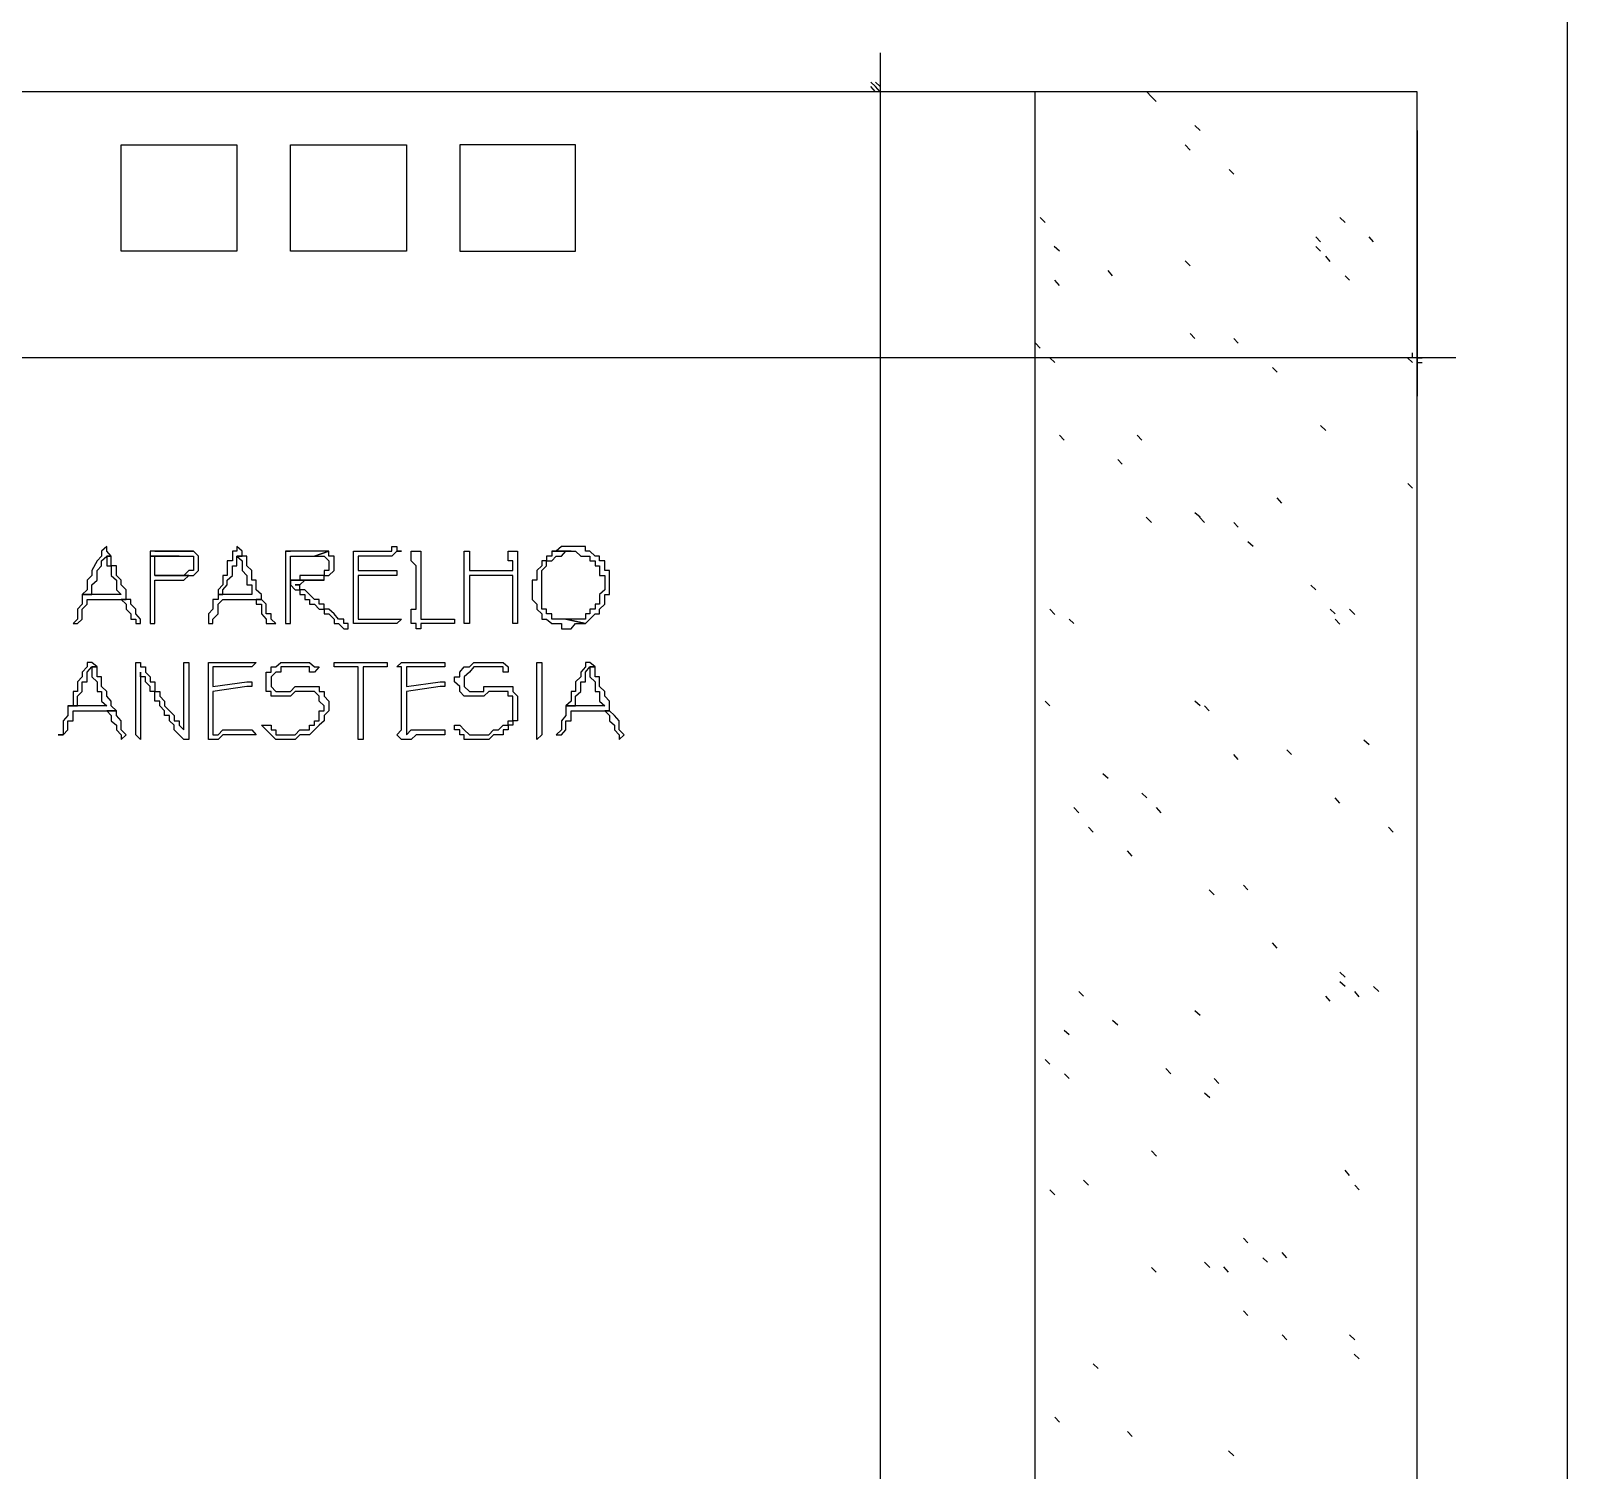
# Model space of a CAD drawing. Header units: millimetres. Extents: x -518.8 to -461.2, y 3.5 to 44.2.
# Drawn here: x -487.97 to -485.947, y 23.529 to 25.423 of the extents above; entities that cross this region are included whole.
import ezdxf

# ---------------------------------------------------------------- set-up
doc = ezdxf.new("R2010")
doc.units = ezdxf.units.MM
doc.header["$MEASUREMENT"] = 0
for name, color, linetype in [('10', 10, 'Continuous'), ('151', 151, 'Continuous'), ('16', 16, 'Continuous'), ('MYSOLIDS', 7, 'Continuous')]:
    doc.layers.add(name, color=color, linetype=linetype)

msp = doc.modelspace()

# ---------------------------------------------------------------- linework, layer by layer
at = {"layer": '10'}
for points in [[(-485.9474, 26.5458), (-485.9474, 23.4714)], [(-486.1451, 25.3428), (-491.1105, 25.3428), (-491.1105, 25.1962)], [(-486.1451, 23.4714), (-486.1451, 25.3428)]]:
    msp.add_lwpolyline(points, dxfattribs=at)
at = {"layer": '151'}
for points in [[(-486.6481, 25.3428), (-486.6481, 22.618)], [(-486.4948, 25.336), (-486.5008, 25.3428)], [(-486.4887, 25.33), (-486.4948, 25.336)], [(-486.4308, 25.2917), (-486.4376, 25.2985)], [(-487.8511, 25.2729), (-487.6985, 25.2729), (-487.6985, 25.133), (-487.8511, 25.133), (-487.8511, 25.2729)], [(-487.6278, 25.2729), (-487.4752, 25.2729), (-487.4752, 25.133), (-487.6278, 25.133), (-487.6278, 25.2729)], [(-487.2527, 25.2729), (-487.4053, 25.2729), (-487.4053, 25.133), (-487.2527, 25.133), (-487.2527, 25.2729)], [(-486.4436, 25.2661), (-486.4504, 25.2729)], [(-486.3865, 25.2345), (-486.3925, 25.2406)], [(-486.6346, 25.1706), (-486.6414, 25.1774)], [(-486.2399, 25.1706), (-486.2466, 25.1774)], [(-486.2722, 25.1451), (-486.2782, 25.1518)], [(-486.2023, 25.1451), (-486.2083, 25.1518)], [(-486.6158, 25.133), (-486.6226, 25.1391)], [(-486.4436, 25.1135), (-486.4504, 25.1203)], [(-486.2722, 25.133), (-486.2782, 25.1391)], [(-486.2594, 25.1195), (-486.2654, 25.1263)], [(-486.5459, 25.1007), (-486.5519, 25.1075)], [(-486.2339, 25.0947), (-486.2399, 25.1007)], [(-486.6158, 25.0879), (-486.6218, 25.0947)], [(-486.4376, 25.018), (-486.4436, 25.0248)], [(-486.6414, 25.0052), (-486.6474, 25.012)], [(-486.3805, 25.012), (-486.3865, 25.018)], [(-486.6218, 24.9864), (-486.6286, 24.9924)], [(-486.3293, 24.9736), (-486.3354, 24.9797)], [(-486.2654, 24.8969), (-486.2722, 24.9037)], [(-486.6098, 24.8842), (-486.6158, 24.8909)], [(-486.5075, 24.8842), (-486.5136, 24.8909)], [(-486.5331, 24.8526), (-486.5391, 24.8586)], [(-486.1511, 24.821), (-486.1572, 24.827)], [(-486.3233, 24.8015), (-486.3293, 24.8082)], [(-486.4948, 24.7759), (-486.5015, 24.7827)], [(-486.4308, 24.7827), (-486.4376, 24.7887)], [(-486.4248, 24.7759), (-486.4316, 24.7827)], [(-486.3805, 24.7699), (-486.3865, 24.7759)], [(-486.3609, 24.7443), (-486.3677, 24.7503)], [(-486.2782, 24.6872), (-486.285, 24.6932)], [(-486.6218, 24.6548), (-486.6286, 24.6616)], [(-486.2527, 24.6556), (-486.2594, 24.6616)], [(-486.2271, 24.6548), (-486.2339, 24.6616)], [(-486.597, 24.6428), (-486.603, 24.6488)], [(-486.2466, 24.6421), (-486.2527, 24.6488)], [(-486.6286, 24.5345), (-486.6346, 24.5406)], [(-486.4308, 24.5345), (-486.4376, 24.5406)], [(-486.4188, 24.5278), (-486.4248, 24.5345)], [(-486.3105, 24.4706), (-486.3166, 24.4766)], [(-486.2083, 24.4834), (-486.2151, 24.4894)], [(-486.3805, 24.4639), (-486.3865, 24.4706)], [(-486.5519, 24.4391), (-486.5587, 24.4451)], [(-486.5008, 24.4135), (-486.5075, 24.4195)], [(-486.2466, 24.4067), (-486.2527, 24.4135)], [(-486.5902, 24.3939), (-486.597, 24.4007)], [(-486.482, 24.3939), (-486.488, 24.4007)], [(-486.5714, 24.3684), (-486.5775, 24.3751)], [(-486.1767, 24.3684), (-486.1827, 24.3751)], [(-486.5203, 24.3368), (-486.5263, 24.3436)], [(-486.4121, 24.2857), (-486.4188, 24.2924)], [(-486.3677, 24.2924), (-486.3737, 24.2985)], [(-486.3293, 24.2157), (-486.3354, 24.2225)], [(-486.2399, 24.1774), (-486.2466, 24.1842)], [(-486.2399, 24.1654), (-486.2466, 24.1714)], [(-486.5842, 24.1526), (-486.5902, 24.1586)], [(-486.2594, 24.1458), (-486.2654, 24.1526)], [(-486.2211, 24.1518), (-486.2271, 24.1586)], [(-486.1955, 24.1586), (-486.2023, 24.1654)], [(-486.4308, 24.127), (-486.4376, 24.133)], [(-486.5391, 24.1142), (-486.5459, 24.1203)], [(-486.603, 24.1015), (-486.6098, 24.1075)], [(-486.6286, 24.0631), (-486.6346, 24.0691)], [(-486.603, 24.0443), (-486.609, 24.0503)], [(-486.4692, 24.0503), (-486.476, 24.0571)], [(-486.406, 24.0375), (-486.4121, 24.0443)], [(-486.4181, 24.0188), (-486.4248, 24.0248)], [(-486.488, 23.9421), (-486.4948, 23.9488)], [(-486.5775, 23.9037), (-486.5842, 23.9105)], [(-486.2339, 23.9165), (-486.2399, 23.9233)], [(-486.6218, 23.8909), (-486.6286, 23.8977)], [(-486.2211, 23.8977), (-486.2271, 23.9037)], [(-486.3677, 23.8278), (-486.3737, 23.8338)], [(-486.3421, 23.8022), (-486.3481, 23.8082)], [(-486.3166, 23.8082), (-486.3226, 23.815)], [(-486.4887, 23.7894), (-486.4948, 23.7954)], [(-486.4181, 23.7954), (-486.4248, 23.8022)], [(-486.3933, 23.7894), (-486.3993, 23.7962)], [(-486.3677, 23.7323), (-486.3737, 23.7383)], [(-486.3166, 23.7), (-486.3226, 23.7067)], [(-486.2271, 23.7), (-486.2339, 23.7067)], [(-486.5647, 23.6624), (-486.5714, 23.6684)], [(-486.2211, 23.6751), (-486.2278, 23.6812)], [(-486.6158, 23.5917), (-486.6218, 23.5985)], [(-486.5203, 23.5729), (-486.5263, 23.5797)], [(-486.3865, 23.5473), (-486.3933, 23.5541)]]:
    msp.add_lwpolyline(points, dxfattribs=at)
at = {"layer": '16'}
for points in [[(-486.8519, 25.3939), (-486.8519, 19.5436)], [(-486.1955, 25.3428), (-486.9023, 25.3428)], [(-486.8579, 25.3496), (-486.8639, 25.3556)], [(-486.8579, 25.3428), (-486.8639, 25.3496)], [(-486.8519, 25.3496), (-486.8579, 25.3556)], [(-486.8519, 25.3428), (-486.8579, 25.3496)], [(-486.1451, 25.2917), (-486.1451, 24.9421)], [(-486.1511, 24.9924), (-486.1511, 24.9924), (-486.1511, 24.9924), (-486.1511, 24.9992)], [(-486.1451, 24.9992), (-486.1451, 24.9924), (-486.1451, 24.9924), (-486.1384, 24.9924)], [(-486.094, 24.9924), (-491.1617, 24.9924)], [(-486.1511, 24.9864), (-486.1579, 24.9924)], [(-486.1451, 24.9864), (-486.1451, 24.9864), (-486.1451, 24.9864), (-486.1384, 24.9864)]]:
    msp.add_lwpolyline(points, dxfattribs=at)
at = {"layer": 'MYSOLIDS'}
for points in [[(-487.8699, 24.7443), (-487.8699, 24.7443), (-487.8767, 24.7383), (-487.8767, 24.7383), (-487.8767, 24.7383), (-487.8767, 24.7315), (-487.8827, 24.7255), (-487.8827, 24.7255), (-487.8895, 24.7127), (-487.8895, 24.706), (-487.8895, 24.706), (-487.8955, 24.7), (-487.8955, 24.7), (-487.8955, 24.6939), (-487.8955, 24.6872), (-487.8955, 24.6872), (-487.9023, 24.6812), (-487.8955, 24.6812), (-487.8895, 24.6812), (-487.8895, 24.6872), (-487.8895, 24.6939), (-487.8895, 24.6939), (-487.8827, 24.7), (-487.8827, 24.7), (-487.8827, 24.706), (-487.8827, 24.706), (-487.8827, 24.7127), (-487.8767, 24.7188), (-487.8767, 24.7188), (-487.8767, 24.7255), (-487.8699, 24.7315), (-487.8639, 24.7315), (-487.8699, 24.7383), (-487.8699, 24.7383), (-487.8699, 24.7443), (-487.8699, 24.7443)], [(-487.8068, 24.7383), (-487.8128, 24.7383), (-487.8128, 24.7383), (-487.8128, 24.7383), (-487.8128, 24.7315), (-487.7745, 24.7315), (-487.7745, 24.7315), (-487.7684, 24.7315), (-487.7617, 24.7315), (-487.7557, 24.7315), (-487.7557, 24.7315), (-487.7557, 24.7255), (-487.7557, 24.7255), (-487.7557, 24.7188), (-487.7557, 24.7188), (-487.7557, 24.7127), (-487.7617, 24.7127), (-487.7684, 24.706), (-487.7684, 24.706), (-487.7684, 24.706), (-487.7745, 24.706), (-487.7745, 24.706), (-487.7812, 24.706), (-487.7872, 24.706), (-487.794, 24.706), (-487.8, 24.706), (-487.8068, 24.706), (-487.7617, 24.706), (-487.7557, 24.706), (-487.7557, 24.706), (-487.7489, 24.7127), (-487.7489, 24.7127), (-487.7489, 24.7188), (-487.7489, 24.7255), (-487.7489, 24.7255), (-487.7489, 24.7315), (-487.7489, 24.7315), (-487.7557, 24.7383), (-487.7557, 24.7383), (-487.8068, 24.7383), (-487.8068, 24.7383), (-487.8068, 24.7383), (-487.8068, 24.7383)], [(-487.7745, 24.7383), (-487.7745, 24.7383), (-487.7812, 24.7383), (-487.7872, 24.7383), (-487.794, 24.7383), (-487.794, 24.7383), (-487.8, 24.7383), (-487.8068, 24.7383), (-487.7557, 24.7383), (-487.7617, 24.7383), (-487.7617, 24.7383), (-487.7684, 24.7383), (-487.7745, 24.7383), (-487.7745, 24.7383)], [(-487.6985, 24.7443), (-487.6985, 24.7443), (-487.6985, 24.7383), (-487.6985, 24.7383), (-487.7045, 24.7383), (-487.7045, 24.7315), (-487.7045, 24.7255), (-487.7113, 24.7255), (-487.7113, 24.7127), (-487.7113, 24.706), (-487.7173, 24.706), (-487.7173, 24.7), (-487.7173, 24.7), (-487.7173, 24.6939), (-487.7233, 24.6872), (-487.7233, 24.6872), (-487.7233, 24.6812), (-487.7173, 24.6812), (-487.7173, 24.6812), (-487.7173, 24.6872), (-487.7113, 24.6939), (-487.7113, 24.6939), (-487.7113, 24.7), (-487.7113, 24.7), (-487.7045, 24.706), (-487.7045, 24.706), (-487.7045, 24.7127), (-487.7045, 24.7188), (-487.6985, 24.7188), (-487.6985, 24.7255), (-487.6985, 24.7315), (-487.6918, 24.7315), (-487.6918, 24.7383), (-487.6918, 24.7383), (-487.6985, 24.7443), (-487.6985, 24.7443)], [(-487.5963, 24.7383), (-487.5963, 24.7383), (-487.603, 24.7383), (-487.609, 24.7383), (-487.609, 24.7383), (-487.609, 24.7383), (-487.6158, 24.7383), (-487.6218, 24.7383), (-487.6278, 24.7383), (-487.6278, 24.7383), (-487.6346, 24.7383), (-487.6346, 24.6428), (-487.6346, 24.6428), (-487.6346, 24.6428), (-487.6278, 24.6428), (-487.6278, 24.6428), (-487.6278, 24.6428), (-487.6278, 24.7), (-487.609, 24.7), (-487.603, 24.7), (-487.5963, 24.7), (-487.5963, 24.7), (-487.5902, 24.7), (-487.5835, 24.7), (-487.6278, 24.7), (-487.6278, 24.7315), (-487.6278, 24.7315), (-487.6218, 24.7315), (-487.6218, 24.7315), (-487.6158, 24.7315), (-487.609, 24.7315), (-487.609, 24.7315), (-487.603, 24.7315), (-487.5963, 24.7315), (-487.5775, 24.7383), (-487.5775, 24.7383), (-487.5835, 24.7383), (-487.5902, 24.7383), (-487.5902, 24.7383), (-487.5963, 24.7383), (-487.5963, 24.7383)], [(-487.6346, 24.7383), (-487.6346, 24.7383), (-487.6346, 24.7383), (-487.6278, 24.7383), (-487.6278, 24.7383), (-487.6346, 24.7383), (-487.6346, 24.7383)], [(-487.5775, 24.7383), (-487.5963, 24.7315), (-487.5963, 24.7315), (-487.5902, 24.7315), (-487.5902, 24.7315), (-487.5835, 24.7315), (-487.5835, 24.7315), (-487.5775, 24.7255), (-487.5775, 24.7188), (-487.5775, 24.7188), (-487.5775, 24.7127), (-487.5835, 24.7127), (-487.5835, 24.706), (-487.5902, 24.706), (-487.5902, 24.706), (-487.5963, 24.706), (-487.5963, 24.706), (-487.603, 24.706), (-487.609, 24.706), (-487.6158, 24.706), (-487.6158, 24.7), (-487.6218, 24.7), (-487.6278, 24.7), (-487.5835, 24.7), (-487.5835, 24.7), (-487.5835, 24.706), (-487.5775, 24.706), (-487.5775, 24.706), (-487.5707, 24.7127), (-487.5707, 24.7188), (-487.5707, 24.7188), (-487.5707, 24.7255), (-487.5707, 24.7315), (-487.5775, 24.7315), (-487.5775, 24.7383), (-487.5775, 24.7383)], [(-487.5391, 24.7127), (-487.4948, 24.7127), (-487.4948, 24.7127), (-487.488, 24.7127), (-487.488, 24.7127), (-487.488, 24.7127), (-487.488, 24.7127), (-487.488, 24.706), (-487.488, 24.706), (-487.4948, 24.706), (-487.4948, 24.706), (-487.5391, 24.706), (-487.5391, 24.7), (-487.5391, 24.7), (-487.5391, 24.6939), (-487.5391, 24.6939), (-487.5391, 24.6939), (-487.5391, 24.6872), (-487.5391, 24.6812), (-487.5391, 24.6812), (-487.5391, 24.6744), (-487.5391, 24.6744), (-487.5391, 24.6684), (-487.5391, 24.6616), (-487.5391, 24.6616), (-487.5391, 24.6556), (-487.5391, 24.6488), (-487.5391, 24.6488), (-487.5324, 24.6488), (-487.5324, 24.6488), (-487.5263, 24.6488), (-487.5203, 24.6488), (-487.5136, 24.6488), (-487.5136, 24.6488), (-487.5136, 24.6488), (-487.5075, 24.6488), (-487.5008, 24.6488), (-487.4948, 24.6488), (-487.4948, 24.6488), (-487.488, 24.6488), (-487.488, 24.6488), (-487.488, 24.6488), (-487.482, 24.6488), (-487.482, 24.6488), (-487.488, 24.6428), (-487.488, 24.6428), (-487.4948, 24.6428), (-487.5008, 24.6428), (-487.5008, 24.6428), (-487.5075, 24.6428), (-487.5136, 24.6428), (-487.5136, 24.6428), (-487.5203, 24.6428), (-487.5263, 24.6428), (-487.5324, 24.6428), (-487.5324, 24.6428), (-487.5391, 24.6428), (-487.5391, 24.6428), (-487.5391, 24.6428), (-487.5451, 24.6428), (-487.5451, 24.6428), (-487.5451, 24.6428), (-487.5451, 24.6428), (-487.5451, 24.6488), (-487.5451, 24.6488), (-487.5451, 24.6556), (-487.5451, 24.6616), (-487.5451, 24.6684), (-487.5451, 24.6684), (-487.5451, 24.6744), (-487.5451, 24.6812), (-487.5451, 24.6872), (-487.5451, 24.6872), (-487.5451, 24.6939), (-487.5451, 24.6939), (-487.5451, 24.7), (-487.5451, 24.706), (-487.5451, 24.7127), (-487.5451, 24.7127), (-487.5451, 24.7188), (-487.5451, 24.7255), (-487.5451, 24.7315), (-487.5451, 24.7315), (-487.5451, 24.7315), (-487.5451, 24.7315), (-487.5451, 24.7383), (-487.5451, 24.7383), (-487.5391, 24.7383), (-487.5391, 24.7383), (-487.5324, 24.7383), (-487.5324, 24.7383), (-487.5263, 24.7383), (-487.5263, 24.7383), (-487.5203, 24.7383), (-487.5203, 24.7383), (-487.5136, 24.7383), (-487.5075, 24.7383), (-487.5075, 24.7383), (-487.5008, 24.7383), (-487.4948, 24.7383), (-487.4948, 24.7443), (-487.488, 24.7443), (-487.488, 24.7443), (-487.488, 24.7383), (-487.488, 24.7383), (-487.482, 24.7383), (-487.482, 24.7383), (-487.482, 24.7383), (-487.488, 24.7383), (-487.488, 24.7383), (-487.4948, 24.7315), (-487.5008, 24.7315), (-487.5075, 24.7315), (-487.5136, 24.7315), (-487.5203, 24.7315), (-487.5203, 24.7315), (-487.5263, 24.7315), (-487.5324, 24.7315), (-487.5391, 24.7315), (-487.5391, 24.7315), (-487.5391, 24.7255), (-487.5391, 24.7255), (-487.5391, 24.7188), (-487.5391, 24.7188), (-487.5391, 24.7127), (-487.5391, 24.7127), (-487.5391, 24.7127), (-487.5391, 24.7127), (-487.5391, 24.7127)], [(-487.4564, 24.6488), (-487.4564, 24.6488), (-487.4496, 24.6488), (-487.4436, 24.6488), (-487.4369, 24.6488), (-487.4369, 24.6488), (-487.4308, 24.6488), (-487.4248, 24.6488), (-487.4248, 24.6488), (-487.4181, 24.6488), (-487.4181, 24.6488), (-487.4121, 24.6488), (-487.4121, 24.6488), (-487.4121, 24.6428), (-487.4121, 24.6428), (-487.4121, 24.6428), (-487.4181, 24.6428), (-487.4248, 24.6428), (-487.4248, 24.6428), (-487.4248, 24.6428), (-487.4308, 24.6428), (-487.4369, 24.6428), (-487.4369, 24.6428), (-487.4436, 24.6428), (-487.4496, 24.6428), (-487.4564, 24.6428), (-487.4564, 24.636), (-487.4624, 24.636), (-487.4624, 24.636), (-487.4624, 24.6428), (-487.4624, 24.6428), (-487.4692, 24.6428), (-487.4692, 24.6428), (-487.4692, 24.6488), (-487.4692, 24.6488), (-487.4692, 24.6556), (-487.4692, 24.6616), (-487.4624, 24.6616), (-487.4624, 24.6684), (-487.4624, 24.6744), (-487.4624, 24.6744), (-487.4624, 24.6812), (-487.4624, 24.6872), (-487.4624, 24.6932), (-487.4624, 24.6932), (-487.4624, 24.7), (-487.4624, 24.7), (-487.4624, 24.706), (-487.4624, 24.7127), (-487.4624, 24.7188), (-487.4624, 24.7188), (-487.4692, 24.7255), (-487.4692, 24.7315), (-487.4692, 24.7383), (-487.4692, 24.7383), (-487.4624, 24.7383), (-487.4624, 24.7383), (-487.4624, 24.7383), (-487.4624, 24.7383), (-487.4624, 24.7383), (-487.4624, 24.7383), (-487.4564, 24.7383), (-487.4564, 24.7383), (-487.4564, 24.7383), (-487.4564, 24.7315), (-487.4564, 24.7255), (-487.4564, 24.7188), (-487.4564, 24.7188), (-487.4564, 24.7127), (-487.4564, 24.706), (-487.4564, 24.7), (-487.4564, 24.7), (-487.4564, 24.6932), (-487.4564, 24.6872), (-487.4564, 24.6872), (-487.4564, 24.6812), (-487.4564, 24.6744), (-487.4564, 24.6744), (-487.4564, 24.6684), (-487.4564, 24.6684), (-487.4564, 24.6616), (-487.4564, 24.6556), (-487.4564, 24.6556), (-487.4564, 24.6488), (-487.4564, 24.6488), (-487.4564, 24.6488), (-487.4564, 24.6488), (-487.4564, 24.6488)], [(-487.3354, 24.706), (-487.3414, 24.706), (-487.3481, 24.706), (-487.3542, 24.706), (-487.3542, 24.706), (-487.3609, 24.706), (-487.3669, 24.706), (-487.3669, 24.706), (-487.3737, 24.706), (-487.3797, 24.706), (-487.3865, 24.706), (-487.3865, 24.706), (-487.3925, 24.706), (-487.3925, 24.706), (-487.3925, 24.6428), (-487.3925, 24.6428), (-487.3925, 24.6428), (-487.3993, 24.6428), (-487.3993, 24.6428), (-487.3993, 24.6428), (-487.3993, 24.6428), (-487.3993, 24.6428), (-487.3993, 24.6428), (-487.3993, 24.7383), (-487.3993, 24.7383), (-487.3993, 24.7383), (-487.3993, 24.7383), (-487.3993, 24.7383), (-487.3925, 24.7383), (-487.3925, 24.7383), (-487.3925, 24.7383), (-487.3925, 24.7383), (-487.3925, 24.7127), (-487.3865, 24.7127), (-487.3865, 24.7127), (-487.3797, 24.7127), (-487.3737, 24.7127), (-487.3669, 24.7127), (-487.3669, 24.7127), (-487.3609, 24.7127), (-487.3542, 24.7127), (-487.3542, 24.7127), (-487.3481, 24.7127), (-487.3414, 24.7127), (-487.3354, 24.7127), (-487.3354, 24.7188), (-487.3354, 24.7255), (-487.3354, 24.7255), (-487.3414, 24.7255), (-487.3414, 24.7315), (-487.3414, 24.7383), (-487.3354, 24.7383), (-487.3354, 24.7383), (-487.3354, 24.7383), (-487.3354, 24.7383), (-487.3354, 24.7383), (-487.3354, 24.7383), (-487.3293, 24.7383), (-487.3293, 24.7383), (-487.3293, 24.7383), (-487.3293, 24.7315), (-487.3293, 24.7255), (-487.3293, 24.7188), (-487.3293, 24.7127), (-487.3293, 24.7127), (-487.3293, 24.706), (-487.3293, 24.7), (-487.3293, 24.7), (-487.3293, 24.6939), (-487.3293, 24.6872), (-487.3293, 24.6872), (-487.3293, 24.6812), (-487.3293, 24.6744), (-487.3293, 24.6684), (-487.3293, 24.6616), (-487.3293, 24.6616), (-487.3293, 24.6556), (-487.3293, 24.6488), (-487.3293, 24.6488), (-487.3293, 24.6428), (-487.3293, 24.6428), (-487.3354, 24.6428), (-487.3354, 24.6428), (-487.3354, 24.6428), (-487.3354, 24.6428), (-487.3354, 24.6428), (-487.3354, 24.6428), (-487.3354, 24.6488), (-487.3354, 24.6488), (-487.3354, 24.6488), (-487.3354, 24.6488), (-487.3354, 24.6556), (-487.3354, 24.6616), (-487.3354, 24.6616), (-487.3354, 24.6684), (-487.3354, 24.6744), (-487.3354, 24.6812), (-487.3354, 24.6812), (-487.3354, 24.6872), (-487.3354, 24.6939), (-487.3354, 24.7), (-487.3354, 24.7), (-487.3354, 24.706), (-487.3354, 24.706), (-487.3354, 24.706), (-487.3354, 24.706), (-487.3354, 24.706)], [(-487.2842, 24.7383), (-487.2842, 24.7315), (-487.291, 24.7315), (-487.291, 24.7255), (-487.297, 24.7255), (-487.297, 24.7255), (-487.297, 24.7188), (-487.3038, 24.7127), (-487.3038, 24.7127), (-487.3038, 24.706), (-487.3038, 24.7), (-487.3098, 24.7), (-487.3098, 24.6939), (-487.3098, 24.6872), (-487.3098, 24.6872), (-487.3098, 24.6812), (-487.3098, 24.6744), (-487.3038, 24.6684), (-487.3038, 24.6684), (-487.3038, 24.6616), (-487.3038, 24.6616), (-487.297, 24.6556), (-487.297, 24.6488), (-487.291, 24.6488), (-487.291, 24.6488), (-487.2842, 24.6428), (-487.2842, 24.6428), (-487.2782, 24.6428), (-487.2714, 24.6428), (-487.2714, 24.636), (-487.2654, 24.636), (-487.2654, 24.636), (-487.2587, 24.636), (-487.2527, 24.6428), (-487.2459, 24.6428), (-487.2459, 24.6428), (-487.2459, 24.6428), (-487.2399, 24.6428), (-487.2654, 24.6488), (-487.2654, 24.6488), (-487.2714, 24.6488), (-487.2782, 24.6488), (-487.2782, 24.6488), (-487.2842, 24.6488), (-487.2842, 24.6556), (-487.291, 24.6556), (-487.291, 24.6556), (-487.291, 24.6616), (-487.297, 24.6616), (-487.297, 24.6684), (-487.297, 24.6744), (-487.297, 24.6744), (-487.297, 24.6812), (-487.297, 24.6872), (-487.297, 24.6872), (-487.297, 24.6939), (-487.297, 24.7), (-487.297, 24.706), (-487.297, 24.706), (-487.297, 24.7127), (-487.291, 24.7188), (-487.291, 24.7188), (-487.291, 24.7255), (-487.2842, 24.7255), (-487.2842, 24.7255), (-487.2782, 24.7315), (-487.2782, 24.7315), (-487.2714, 24.7315), (-487.2654, 24.7383), (-487.2587, 24.7383), (-487.2587, 24.7383), (-487.2842, 24.7383), (-487.2842, 24.7383)], [(-487.2587, 24.7443), (-487.2587, 24.7443), (-487.2587, 24.7443), (-487.2654, 24.7443), (-487.2714, 24.7443), (-487.2782, 24.7383), (-487.2782, 24.7383), (-487.2842, 24.7383), (-487.2587, 24.7383), (-487.2587, 24.7383), (-487.2527, 24.7383), (-487.2459, 24.7315), (-487.2399, 24.7315), (-487.2399, 24.7315), (-487.2339, 24.7315), (-487.2339, 24.7255), (-487.2271, 24.7255), (-487.2271, 24.7255), (-487.2271, 24.7188), (-487.2211, 24.7188), (-487.2211, 24.7127), (-487.2211, 24.706), (-487.2143, 24.706), (-487.2143, 24.7), (-487.2143, 24.6939), (-487.2143, 24.6939), (-487.2143, 24.6872), (-487.2143, 24.6872), (-487.2211, 24.6812), (-487.2211, 24.6744), (-487.2211, 24.6744), (-487.2211, 24.6684), (-487.2271, 24.6684), (-487.2271, 24.6616), (-487.2339, 24.6616), (-487.2339, 24.6556), (-487.2399, 24.6556), (-487.2399, 24.6488), (-487.2459, 24.6488), (-487.2527, 24.6488), (-487.2527, 24.6488), (-487.2587, 24.6488), (-487.2654, 24.6488), (-487.2399, 24.6428), (-487.2339, 24.6488), (-487.2339, 24.6488), (-487.2271, 24.6556), (-487.2271, 24.6556), (-487.2211, 24.6556), (-487.2211, 24.6616), (-487.2211, 24.6616), (-487.2143, 24.6684), (-487.2143, 24.6744), (-487.2143, 24.6744), (-487.2143, 24.6812), (-487.2083, 24.6812), (-487.2083, 24.6872), (-487.2083, 24.6939), (-487.2083, 24.6939), (-487.2083, 24.7), (-487.2083, 24.7), (-487.2083, 24.706), (-487.2083, 24.7127), (-487.2143, 24.7127), (-487.2143, 24.7188), (-487.2143, 24.7255), (-487.2211, 24.7255), (-487.2211, 24.7315), (-487.2211, 24.7315), (-487.2271, 24.7315), (-487.2339, 24.7383), (-487.2339, 24.7383), (-487.2399, 24.7383), (-487.2399, 24.7443), (-487.2459, 24.7443), (-487.2527, 24.7443), (-487.2587, 24.7443), (-487.2587, 24.7443)], [(-487.8639, 24.7315), (-487.8699, 24.7315), (-487.8699, 24.7315), (-487.8699, 24.7255), (-487.8699, 24.7188), (-487.8639, 24.7188), (-487.8639, 24.7127), (-487.8639, 24.706), (-487.8639, 24.706), (-487.8572, 24.7), (-487.8572, 24.6939), (-487.8572, 24.6939), (-487.8572, 24.6872), (-487.8511, 24.6812), (-487.8955, 24.6812), (-487.9023, 24.6812), (-487.9023, 24.6744), (-487.9023, 24.6744), (-487.9023, 24.6684), (-487.9083, 24.6616), (-487.9083, 24.6616), (-487.9083, 24.6556), (-487.9083, 24.6488), (-487.9083, 24.6488), (-487.9143, 24.6428), (-487.9083, 24.6428), (-487.9083, 24.6428), (-487.9083, 24.6428), (-487.9083, 24.6428), (-487.9023, 24.6488), (-487.9023, 24.6556), (-487.9023, 24.6556), (-487.9023, 24.6616), (-487.8955, 24.6684), (-487.8955, 24.6684), (-487.8955, 24.6744), (-487.8511, 24.6744), (-487.8444, 24.6744), (-487.8444, 24.6812), (-487.8444, 24.6872), (-487.8444, 24.6872), (-487.8511, 24.6939), (-487.8511, 24.7), (-487.8511, 24.7), (-487.8572, 24.706), (-487.8572, 24.706), (-487.8572, 24.7127), (-487.8572, 24.7188), (-487.8572, 24.7188), (-487.8639, 24.7188), (-487.8639, 24.7255), (-487.8639, 24.7315), (-487.8639, 24.7315), (-487.8639, 24.7315)], [(-487.8128, 24.7315), (-487.8128, 24.7315), (-487.8128, 24.7315), (-487.8128, 24.7255), (-487.8128, 24.7188), (-487.8128, 24.7188), (-487.8128, 24.7127), (-487.8128, 24.706), (-487.8128, 24.706), (-487.8128, 24.7), (-487.8128, 24.6939), (-487.8128, 24.6872), (-487.8128, 24.6872), (-487.8128, 24.6812), (-487.8128, 24.6744), (-487.8128, 24.6684), (-487.8128, 24.6684), (-487.8128, 24.6616), (-487.8128, 24.6556), (-487.8128, 24.6556), (-487.8128, 24.6488), (-487.8128, 24.6428), (-487.8128, 24.6428), (-487.8068, 24.6428), (-487.8068, 24.6428), (-487.8068, 24.6428), (-487.8068, 24.6488), (-487.8068, 24.6488), (-487.8068, 24.6556), (-487.8068, 24.6616), (-487.8068, 24.6684), (-487.8068, 24.6684), (-487.8068, 24.6744), (-487.8068, 24.6812), (-487.8068, 24.6872), (-487.8068, 24.6872), (-487.8068, 24.6939), (-487.8068, 24.6939), (-487.8068, 24.7), (-487.8, 24.7), (-487.8, 24.7), (-487.794, 24.7), (-487.7872, 24.7), (-487.7812, 24.7), (-487.7812, 24.7), (-487.7745, 24.7), (-487.7684, 24.7), (-487.7684, 24.7), (-487.7617, 24.706), (-487.7617, 24.706), (-487.8068, 24.706), (-487.8068, 24.706), (-487.8068, 24.7127), (-487.8068, 24.7127), (-487.8068, 24.7188), (-487.8068, 24.7255), (-487.8068, 24.7255), (-487.8068, 24.7315), (-487.8, 24.7315), (-487.794, 24.7315), (-487.794, 24.7315), (-487.7872, 24.7315), (-487.7872, 24.7315), (-487.7812, 24.7315), (-487.7745, 24.7315), (-487.7745, 24.7315), (-487.8128, 24.7315), (-487.8128, 24.7315)], [(-487.6918, 24.7315), (-487.6985, 24.7315), (-487.6985, 24.7315), (-487.6918, 24.7255), (-487.6918, 24.7188), (-487.6918, 24.7188), (-487.6918, 24.7127), (-487.6857, 24.706), (-487.6857, 24.706), (-487.6857, 24.7), (-487.6857, 24.6939), (-487.679, 24.6939), (-487.679, 24.6872), (-487.679, 24.6812), (-487.7173, 24.6812), (-487.7233, 24.6812), (-487.7233, 24.6744), (-487.7301, 24.6744), (-487.7301, 24.6684), (-487.7301, 24.6616), (-487.7301, 24.6616), (-487.7361, 24.6556), (-487.7361, 24.6488), (-487.7361, 24.6488), (-487.7361, 24.6428), (-487.7361, 24.6428), (-487.7301, 24.6428), (-487.7301, 24.6428), (-487.7301, 24.6428), (-487.7301, 24.6488), (-487.7233, 24.6556), (-487.7233, 24.6556), (-487.7233, 24.6616), (-487.7233, 24.6684), (-487.7233, 24.6684), (-487.7173, 24.6744), (-487.673, 24.6744), (-487.6662, 24.6744), (-487.6662, 24.6812), (-487.673, 24.6872), (-487.673, 24.6872), (-487.673, 24.6939), (-487.673, 24.7), (-487.679, 24.7), (-487.679, 24.706), (-487.679, 24.706), (-487.679, 24.7127), (-487.6857, 24.7188), (-487.6857, 24.7188), (-487.6857, 24.7188), (-487.6857, 24.7255), (-487.6857, 24.7315), (-487.6918, 24.7315), (-487.6918, 24.7315)], [(-487.609, 24.7), (-487.6278, 24.7), (-487.6278, 24.6939), (-487.6218, 24.6872), (-487.6158, 24.6872), (-487.6158, 24.6812), (-487.609, 24.6812), (-487.609, 24.6744), (-487.603, 24.6744), (-487.603, 24.6684), (-487.5963, 24.6684), (-487.5902, 24.6616), (-487.5902, 24.6616), (-487.5835, 24.6616), (-487.5835, 24.6556), (-487.5835, 24.6556), (-487.5775, 24.6556), (-487.5707, 24.6488), (-487.5707, 24.6428), (-487.5647, 24.6428), (-487.5579, 24.636), (-487.5579, 24.636), (-487.5579, 24.636), (-487.5519, 24.636), (-487.5519, 24.6428), (-487.5519, 24.6428), (-487.5579, 24.6428), (-487.5579, 24.6488), (-487.5579, 24.6488), (-487.5647, 24.6488), (-487.5647, 24.6488), (-487.5707, 24.6556), (-487.5707, 24.6556), (-487.5775, 24.6616), (-487.5835, 24.6616), (-487.5835, 24.6684), (-487.5902, 24.6684), (-487.5902, 24.6744), (-487.5963, 24.6744), (-487.5963, 24.6744), (-487.603, 24.6812), (-487.603, 24.6812), (-487.609, 24.6872), (-487.6158, 24.6872), (-487.6158, 24.6939), (-487.6218, 24.6939), (-487.6218, 24.6939), (-487.6158, 24.6939), (-487.609, 24.7), (-487.609, 24.7)], [(-487.8444, 24.6744), (-487.8511, 24.6744), (-487.8511, 24.6744), (-487.8444, 24.6684), (-487.8444, 24.6684), (-487.8444, 24.6616), (-487.8384, 24.6556), (-487.8384, 24.6488), (-487.8316, 24.6488), (-487.8316, 24.6428), (-487.8316, 24.6428), (-487.8316, 24.6428), (-487.8256, 24.6428), (-487.8256, 24.6428), (-487.8256, 24.6488), (-487.8316, 24.6556), (-487.8316, 24.6556), (-487.8316, 24.6616), (-487.8384, 24.6684), (-487.8384, 24.6744), (-487.8444, 24.6744), (-487.8444, 24.6744)], [(-487.6662, 24.6744), (-487.673, 24.6744), (-487.673, 24.6744), (-487.673, 24.6684), (-487.6662, 24.6684), (-487.6662, 24.6616), (-487.6662, 24.6556), (-487.6602, 24.6488), (-487.6602, 24.6488), (-487.6602, 24.6428), (-487.6534, 24.6428), (-487.6534, 24.6428), (-487.6534, 24.6428), (-487.6474, 24.6428), (-487.6534, 24.6488), (-487.6534, 24.6556), (-487.6602, 24.6556), (-487.6602, 24.6616), (-487.6602, 24.6684), (-487.6662, 24.6744), (-487.6662, 24.6744), (-487.6662, 24.6744)], [(-487.8827, 24.5857), (-487.8895, 24.5857), (-487.8895, 24.5789), (-487.8895, 24.5789), (-487.8895, 24.5729), (-487.8827, 24.5661), (-487.8827, 24.5661), (-487.8827, 24.5601), (-487.8827, 24.5533), (-487.8767, 24.5533), (-487.8767, 24.5473), (-487.8767, 24.5406), (-487.8767, 24.5406), (-487.8699, 24.5345), (-487.9143, 24.5345), (-487.9211, 24.5345), (-487.9211, 24.5278), (-487.9211, 24.5218), (-487.9211, 24.5218), (-487.9271, 24.515), (-487.9271, 24.515), (-487.9271, 24.509), (-487.9271, 24.503), (-487.9271, 24.4962), (-487.9339, 24.4962), (-487.9271, 24.4962), (-487.9271, 24.4962), (-487.9271, 24.4962), (-487.9271, 24.4962), (-487.9211, 24.503), (-487.9211, 24.509), (-487.9211, 24.509), (-487.9211, 24.515), (-487.9143, 24.515), (-487.9143, 24.5218), (-487.9143, 24.5278), (-487.8699, 24.5278), (-487.8572, 24.5278), (-487.8639, 24.5345), (-487.8639, 24.5345), (-487.8639, 24.5406), (-487.8699, 24.5473), (-487.8699, 24.5473), (-487.8699, 24.5533), (-487.8767, 24.5601), (-487.8767, 24.5601), (-487.8767, 24.5661), (-487.8767, 24.5661), (-487.8767, 24.5729), (-487.8827, 24.5729), (-487.8827, 24.5789), (-487.8827, 24.5789), (-487.8827, 24.5857), (-487.8827, 24.5857)], [(-487.8895, 24.5917), (-487.8895, 24.5917), (-487.8955, 24.5917), (-487.8955, 24.5917), (-487.8955, 24.5857), (-487.8955, 24.5857), (-487.9023, 24.5789), (-487.9023, 24.5729), (-487.9083, 24.5661), (-487.9083, 24.5601), (-487.9083, 24.5533), (-487.9143, 24.5533), (-487.9143, 24.5473), (-487.9143, 24.5473), (-487.9143, 24.5406), (-487.9143, 24.5345), (-487.9211, 24.5345), (-487.9143, 24.5345), (-487.9083, 24.5345), (-487.9083, 24.5406), (-487.9083, 24.5406), (-487.9083, 24.5473), (-487.9023, 24.5533), (-487.9023, 24.5533), (-487.9023, 24.5601), (-487.9023, 24.5601), (-487.9023, 24.5661), (-487.8955, 24.5661), (-487.8955, 24.5729), (-487.8955, 24.5789), (-487.8895, 24.5857), (-487.8827, 24.5857), (-487.8895, 24.5917), (-487.8895, 24.5917), (-487.8895, 24.5917), (-487.8895, 24.5917)], [(-487.8256, 24.5789), (-487.8256, 24.4962), (-487.8256, 24.4962), (-487.8256, 24.4962), (-487.8256, 24.4902), (-487.8256, 24.4902), (-487.8316, 24.4962), (-487.8316, 24.4962), (-487.8316, 24.4962), (-487.8316, 24.4962), (-487.8316, 24.5857), (-487.8316, 24.5917), (-487.8316, 24.5917), (-487.8256, 24.5917), (-487.8256, 24.5917), (-487.8256, 24.5917), (-487.8256, 24.5857), (-487.8188, 24.5857), (-487.8188, 24.5857), (-487.8188, 24.5789), (-487.8188, 24.5789), (-487.8128, 24.5729), (-487.8128, 24.5661), (-487.8068, 24.5661), (-487.8068, 24.5601), (-487.8068, 24.5533), (-487.8, 24.5533), (-487.8, 24.5473), (-487.8, 24.5473), (-487.794, 24.5406), (-487.794, 24.5406), (-487.794, 24.5345), (-487.7872, 24.5278), (-487.7872, 24.5278), (-487.7812, 24.5218), (-487.7812, 24.515), (-487.7745, 24.515), (-487.7745, 24.509), (-487.7745, 24.509), (-487.7684, 24.503), (-487.7684, 24.509), (-487.7684, 24.515), (-487.7684, 24.515), (-487.7684, 24.5218), (-487.7684, 24.5218), (-487.7684, 24.5278), (-487.7684, 24.5345), (-487.7684, 24.5345), (-487.7684, 24.5406), (-487.7684, 24.5473), (-487.7684, 24.5533), (-487.7684, 24.5533), (-487.7684, 24.5601), (-487.7684, 24.5661), (-487.7684, 24.5661), (-487.7684, 24.5729), (-487.7684, 24.5789), (-487.7684, 24.5857), (-487.7684, 24.5857), (-487.7684, 24.5857), (-487.7684, 24.5917), (-487.7684, 24.5917), (-487.7684, 24.5917), (-487.7684, 24.5917), (-487.7617, 24.5917), (-487.7617, 24.5917), (-487.7617, 24.5857), (-487.7617, 24.5857), (-487.7617, 24.5857), (-487.7617, 24.5857), (-487.7617, 24.5789), (-487.7617, 24.5729), (-487.7617, 24.5729), (-487.7617, 24.5661), (-487.7617, 24.5601), (-487.7617, 24.5533), (-487.7617, 24.5533), (-487.7617, 24.5473), (-487.7617, 24.5406), (-487.7617, 24.5345), (-487.7617, 24.5345), (-487.7617, 24.5345), (-487.7617, 24.5278), (-487.7617, 24.5218), (-487.7617, 24.515), (-487.7617, 24.515), (-487.7617, 24.509), (-487.7617, 24.503), (-487.7617, 24.503), (-487.7617, 24.4962), (-487.7617, 24.4962), (-487.7617, 24.4902), (-487.7617, 24.4902), (-487.7684, 24.4902), (-487.7684, 24.4902), (-487.7684, 24.4902), (-487.7684, 24.4902), (-487.7745, 24.4962), (-487.7745, 24.4962), (-487.7812, 24.503), (-487.7812, 24.509), (-487.7872, 24.515), (-487.7872, 24.515), (-487.7872, 24.5218), (-487.794, 24.5218), (-487.794, 24.5278), (-487.8, 24.5345), (-487.8, 24.5345), (-487.8, 24.5406), (-487.8068, 24.5406), (-487.8068, 24.5473), (-487.8068, 24.5533), (-487.8128, 24.5533), (-487.8128, 24.5601), (-487.8188, 24.5661), (-487.8188, 24.5729), (-487.8256, 24.5729), (-487.8256, 24.5789), (-487.8256, 24.5789), (-487.8256, 24.5789), (-487.8256, 24.5789)], [(-487.7301, 24.5601), (-487.6857, 24.5661), (-487.6857, 24.5661), (-487.679, 24.5661), (-487.679, 24.5661), (-487.679, 24.5601), (-487.679, 24.5601), (-487.679, 24.5601), (-487.679, 24.5601), (-487.6857, 24.5601), (-487.6857, 24.5601), (-487.7301, 24.5533), (-487.7301, 24.5533), (-487.7301, 24.5533), (-487.7301, 24.5473), (-487.7301, 24.5473), (-487.7301, 24.5406), (-487.7301, 24.5406), (-487.7301, 24.5345), (-487.7301, 24.5278), (-487.7301, 24.5278), (-487.7301, 24.5218), (-487.7301, 24.5218), (-487.7301, 24.515), (-487.7301, 24.509), (-487.7301, 24.503), (-487.7301, 24.503), (-487.7301, 24.4962), (-487.7233, 24.4962), (-487.7173, 24.503), (-487.7173, 24.503), (-487.7113, 24.503), (-487.7045, 24.503), (-487.7045, 24.503), (-487.6985, 24.503), (-487.6985, 24.503), (-487.6918, 24.503), (-487.6857, 24.503), (-487.679, 24.503), (-487.679, 24.503), (-487.679, 24.503), (-487.679, 24.503), (-487.673, 24.4962), (-487.673, 24.4962), (-487.679, 24.4962), (-487.679, 24.4962), (-487.6857, 24.4962), (-487.6918, 24.4962), (-487.6918, 24.4962), (-487.6985, 24.4962), (-487.7045, 24.4962), (-487.7045, 24.4962), (-487.7113, 24.4962), (-487.7173, 24.4962), (-487.7233, 24.4902), (-487.7233, 24.4902), (-487.7233, 24.4902), (-487.7301, 24.4902), (-487.7301, 24.4902), (-487.7361, 24.4902), (-487.7361, 24.4902), (-487.7361, 24.4962), (-487.7361, 24.4962), (-487.7361, 24.503), (-487.7361, 24.503), (-487.7361, 24.509), (-487.7361, 24.515), (-487.7361, 24.515), (-487.7361, 24.5218), (-487.7361, 24.5278), (-487.7361, 24.5278), (-487.7361, 24.5345), (-487.7361, 24.5406), (-487.7361, 24.5473), (-487.7361, 24.5473), (-487.7361, 24.5533), (-487.7361, 24.5601), (-487.7361, 24.5601), (-487.7361, 24.5661), (-487.7361, 24.5729), (-487.7361, 24.5789), (-487.7361, 24.5789), (-487.7361, 24.5857), (-487.7361, 24.5857), (-487.7361, 24.5857), (-487.7361, 24.5917), (-487.7361, 24.5917), (-487.7301, 24.5917), (-487.7301, 24.5917), (-487.7233, 24.5917), (-487.7233, 24.5917), (-487.7173, 24.5917), (-487.7173, 24.5917), (-487.7113, 24.5917), (-487.7045, 24.5917), (-487.7045, 24.5917), (-487.6985, 24.5917), (-487.6985, 24.5917), (-487.6918, 24.5917), (-487.6857, 24.5917), (-487.6857, 24.5917), (-487.679, 24.5917), (-487.679, 24.5917), (-487.673, 24.5917), (-487.673, 24.5917), (-487.673, 24.5917), (-487.673, 24.5917), (-487.673, 24.5917), (-487.679, 24.5857), (-487.679, 24.5857), (-487.6857, 24.5857), (-487.6918, 24.5857), (-487.6985, 24.5857), (-487.7045, 24.5857), (-487.7045, 24.5857), (-487.7113, 24.5857), (-487.7173, 24.5857), (-487.7233, 24.5857), (-487.7233, 24.5857), (-487.7301, 24.5857), (-487.7301, 24.5789), (-487.7301, 24.5729), (-487.7301, 24.5729), (-487.7301, 24.5661), (-487.7301, 24.5661), (-487.7301, 24.5601), (-487.7301, 24.5601), (-487.7301, 24.5601), (-487.7301, 24.5601)], [(-487.5963, 24.5789), (-487.5963, 24.5789), (-487.5963, 24.5789), (-487.603, 24.5789), (-487.603, 24.5789), (-487.603, 24.5857), (-487.609, 24.5857), (-487.609, 24.5857), (-487.6158, 24.5857), (-487.6158, 24.5857), (-487.6218, 24.5857), (-487.6278, 24.5857), (-487.6346, 24.5857), (-487.6346, 24.5857), (-487.6406, 24.5857), (-487.6406, 24.5789), (-487.6474, 24.5789), (-487.6534, 24.5729), (-487.6534, 24.5729), (-487.6534, 24.5661), (-487.6534, 24.5661), (-487.6534, 24.5601), (-487.6534, 24.5601), (-487.6474, 24.5533), (-487.6406, 24.5533), (-487.6406, 24.5533), (-487.6406, 24.5533), (-487.6346, 24.5533), (-487.6278, 24.5533), (-487.6218, 24.5601), (-487.6218, 24.5601), (-487.6158, 24.5601), (-487.609, 24.5601), (-487.609, 24.5601), (-487.603, 24.5601), (-487.5963, 24.5601), (-487.5963, 24.5601), (-487.5902, 24.5601), (-487.5902, 24.5533), (-487.5835, 24.5533), (-487.5835, 24.5473), (-487.5835, 24.5473), (-487.5775, 24.5406), (-487.5775, 24.5345), (-487.5775, 24.5345), (-487.5775, 24.5278), (-487.5775, 24.5278), (-487.5835, 24.5218), (-487.5835, 24.515), (-487.5835, 24.515), (-487.5902, 24.509), (-487.5902, 24.509), (-487.5963, 24.503), (-487.5963, 24.503), (-487.5963, 24.503), (-487.603, 24.4962), (-487.609, 24.4962), (-487.609, 24.4962), (-487.6158, 24.4962), (-487.6218, 24.4902), (-487.6218, 24.4902), (-487.6278, 24.4902), (-487.6346, 24.4902), (-487.6346, 24.4902), (-487.6406, 24.4902), (-487.6474, 24.4902), (-487.6474, 24.4902), (-487.6534, 24.4962), (-487.6534, 24.4962), (-487.6602, 24.503), (-487.6602, 24.503), (-487.6662, 24.509), (-487.6662, 24.509), (-487.6662, 24.509), (-487.6662, 24.509), (-487.6602, 24.509), (-487.6602, 24.509), (-487.6602, 24.509), (-487.6602, 24.509), (-487.6534, 24.509), (-487.6534, 24.509), (-487.6534, 24.503), (-487.6474, 24.503), (-487.6474, 24.4962), (-487.6474, 24.4962), (-487.6406, 24.4962), (-487.6346, 24.4962), (-487.6278, 24.4962), (-487.6278, 24.4962), (-487.6218, 24.4962), (-487.6158, 24.503), (-487.609, 24.503), (-487.609, 24.503), (-487.603, 24.503), (-487.603, 24.509), (-487.603, 24.509), (-487.5963, 24.509), (-487.5963, 24.515), (-487.5902, 24.515), (-487.5902, 24.5218), (-487.5902, 24.5278), (-487.5835, 24.5278), (-487.5835, 24.5345), (-487.5902, 24.5406), (-487.5902, 24.5406), (-487.5902, 24.5473), (-487.5902, 24.5473), (-487.5963, 24.5533), (-487.5963, 24.5533), (-487.603, 24.5533), (-487.603, 24.5533), (-487.609, 24.5533), (-487.6158, 24.5533), (-487.6158, 24.5533), (-487.6218, 24.5533), (-487.6278, 24.5473), (-487.6346, 24.5473), (-487.6406, 24.5473), (-487.6406, 24.5473), (-487.6474, 24.5473), (-487.6534, 24.5473), (-487.6534, 24.5533), (-487.6534, 24.5533), (-487.6602, 24.5533), (-487.6602, 24.5601), (-487.6602, 24.5661), (-487.6602, 24.5661), (-487.6602, 24.5729), (-487.6602, 24.5729), (-487.6602, 24.5789), (-487.6534, 24.5789), (-487.6534, 24.5857), (-487.6474, 24.5857), (-487.6474, 24.5857), (-487.6406, 24.5917), (-487.6346, 24.5917), (-487.6346, 24.5917), (-487.6278, 24.5917), (-487.6218, 24.5917), (-487.6158, 24.5917), (-487.6158, 24.5917), (-487.609, 24.5917), (-487.609, 24.5917), (-487.603, 24.5917), (-487.603, 24.5917), (-487.5963, 24.5857), (-487.5902, 24.5857), (-487.5902, 24.5857), (-487.5963, 24.5789), (-487.5963, 24.5789), (-487.5963, 24.5789), (-487.5963, 24.5789), (-487.5963, 24.5789), (-487.5963, 24.5789), (-487.5963, 24.5789)], [(-487.5008, 24.5917), (-487.5008, 24.5917), (-487.5008, 24.5917), (-487.5008, 24.5917), (-487.5008, 24.5917), (-487.5008, 24.5917), (-487.5008, 24.5857), (-487.5008, 24.5857), (-487.5008, 24.5857), (-487.5008, 24.5857), (-487.5324, 24.5857), (-487.5324, 24.4962), (-487.5324, 24.4902), (-487.5324, 24.4902), (-487.5324, 24.4902), (-487.5324, 24.4902), (-487.5391, 24.4902), (-487.5391, 24.4902), (-487.5391, 24.4962), (-487.5391, 24.4962), (-487.5391, 24.5857), (-487.5451, 24.5857), (-487.5519, 24.5857), (-487.5579, 24.5857), (-487.5579, 24.5857), (-487.5647, 24.5857), (-487.5647, 24.5857), (-487.5647, 24.5857), (-487.5707, 24.5857), (-487.5707, 24.5857), (-487.5707, 24.5857), (-487.5707, 24.5857), (-487.5707, 24.5917), (-487.5707, 24.5917), (-487.5647, 24.5917), (-487.5647, 24.5917), (-487.5647, 24.5917), (-487.5579, 24.5917), (-487.5579, 24.5917), (-487.5519, 24.5917), (-487.5451, 24.5917), (-487.5391, 24.5917), (-487.5391, 24.5917), (-487.5008, 24.5917), (-487.5008, 24.5917), (-487.5008, 24.5917)], [(-487.4752, 24.5601), (-487.4308, 24.5661), (-487.4308, 24.5661), (-487.4248, 24.5661), (-487.4248, 24.5661), (-487.4248, 24.5601), (-487.4248, 24.5601), (-487.4248, 24.5601), (-487.4248, 24.5601), (-487.4308, 24.5601), (-487.4308, 24.5601), (-487.4752, 24.5533), (-487.4752, 24.5533), (-487.4752, 24.5533), (-487.4752, 24.5473), (-487.4752, 24.5473), (-487.4752, 24.5406), (-487.4752, 24.5406), (-487.4752, 24.5345), (-487.4752, 24.5278), (-487.4752, 24.5278), (-487.4752, 24.5218), (-487.4752, 24.5218), (-487.4752, 24.515), (-487.4752, 24.509), (-487.4752, 24.503), (-487.4752, 24.503), (-487.4752, 24.4962), (-487.4752, 24.4962), (-487.4692, 24.503), (-487.4624, 24.503), (-487.4564, 24.503), (-487.4564, 24.503), (-487.4496, 24.503), (-487.4496, 24.503), (-487.4436, 24.503), (-487.4369, 24.503), (-487.4308, 24.503), (-487.4308, 24.503), (-487.4248, 24.503), (-487.4248, 24.503), (-487.4248, 24.503), (-487.4248, 24.4962), (-487.4248, 24.4962), (-487.4248, 24.4962), (-487.4308, 24.4962), (-487.4308, 24.4962), (-487.4369, 24.4962), (-487.4369, 24.4962), (-487.4436, 24.4962), (-487.4496, 24.4962), (-487.4564, 24.4962), (-487.4564, 24.4962), (-487.4624, 24.4962), (-487.4692, 24.4902), (-487.4752, 24.4902), (-487.4752, 24.4902), (-487.482, 24.4902), (-487.482, 24.4902), (-487.482, 24.4902), (-487.482, 24.4902), (-487.488, 24.4962), (-487.488, 24.4962), (-487.482, 24.503), (-487.482, 24.503), (-487.482, 24.509), (-487.482, 24.515), (-487.482, 24.515), (-487.482, 24.5218), (-487.482, 24.5278), (-487.482, 24.5278), (-487.482, 24.5345), (-487.482, 24.5406), (-487.482, 24.5473), (-487.482, 24.5473), (-487.482, 24.5533), (-487.482, 24.5601), (-487.482, 24.5601), (-487.482, 24.5661), (-487.482, 24.5729), (-487.482, 24.5789), (-487.482, 24.5789), (-487.482, 24.5857), (-487.488, 24.5857), (-487.488, 24.5857), (-487.482, 24.5917), (-487.482, 24.5917), (-487.482, 24.5917), (-487.4752, 24.5917), (-487.4752, 24.5917), (-487.4692, 24.5917), (-487.4624, 24.5917), (-487.4624, 24.5917), (-487.4564, 24.5917), (-487.4564, 24.5917), (-487.4496, 24.5917), (-487.4496, 24.5917), (-487.4436, 24.5917), (-487.4369, 24.5917), (-487.4308, 24.5917), (-487.4308, 24.5917), (-487.4248, 24.5917), (-487.4248, 24.5917), (-487.4248, 24.5917), (-487.4248, 24.5917), (-487.4248, 24.5917), (-487.4248, 24.5917), (-487.4248, 24.5917), (-487.4248, 24.5857), (-487.4248, 24.5857), (-487.4308, 24.5857), (-487.4369, 24.5857), (-487.4436, 24.5857), (-487.4496, 24.5857), (-487.4564, 24.5857), (-487.4624, 24.5857), (-487.4624, 24.5857), (-487.4692, 24.5857), (-487.4752, 24.5857), (-487.4752, 24.5857), (-487.4752, 24.5789), (-487.4752, 24.5729), (-487.4752, 24.5729), (-487.4752, 24.5661), (-487.4752, 24.5661), (-487.4752, 24.5601), (-487.4752, 24.5601), (-487.4752, 24.5601), (-487.4752, 24.5601)], [(-487.3414, 24.5789), (-487.3481, 24.5789), (-487.3481, 24.5789), (-487.3481, 24.5789), (-487.3481, 24.5789), (-487.3481, 24.5857), (-487.3542, 24.5857), (-487.3609, 24.5857), (-487.3609, 24.5857), (-487.3669, 24.5857), (-487.3669, 24.5857), (-487.3737, 24.5857), (-487.3797, 24.5857), (-487.3865, 24.5857), (-487.3865, 24.5857), (-487.3925, 24.5789), (-487.3925, 24.5789), (-487.3993, 24.5729), (-487.3993, 24.5729), (-487.3993, 24.5661), (-487.3993, 24.5661), (-487.3993, 24.5601), (-487.3993, 24.5601), (-487.3925, 24.5533), (-487.3925, 24.5533), (-487.3865, 24.5533), (-487.3865, 24.5533), (-487.3797, 24.5533), (-487.3737, 24.5533), (-487.3737, 24.5601), (-487.3669, 24.5601), (-487.3669, 24.5601), (-487.3609, 24.5601), (-487.3542, 24.5601), (-487.3542, 24.5601), (-487.3481, 24.5601), (-487.3414, 24.5601), (-487.3354, 24.5601), (-487.3354, 24.5533), (-487.3354, 24.5533), (-487.3293, 24.5473), (-487.3293, 24.5473), (-487.3293, 24.5406), (-487.3293, 24.5345), (-487.3293, 24.5345), (-487.3293, 24.5278), (-487.3293, 24.5278), (-487.3293, 24.5218), (-487.3293, 24.515), (-487.3354, 24.515), (-487.3354, 24.509), (-487.3414, 24.509), (-487.3414, 24.503), (-487.3414, 24.503), (-487.3481, 24.503), (-487.3481, 24.4962), (-487.3542, 24.4962), (-487.3542, 24.4962), (-487.3609, 24.4962), (-487.3669, 24.4902), (-487.3737, 24.4902), (-487.3737, 24.4902), (-487.3797, 24.4902), (-487.3865, 24.4902), (-487.3865, 24.4902), (-487.3925, 24.4902), (-487.3993, 24.4902), (-487.3993, 24.4962), (-487.4053, 24.4962), (-487.4053, 24.503), (-487.4121, 24.503), (-487.4121, 24.509), (-487.4121, 24.509), (-487.4121, 24.509), (-487.4121, 24.509), (-487.4053, 24.509), (-487.4053, 24.509), (-487.4053, 24.509), (-487.4053, 24.509), (-487.4053, 24.509), (-487.4053, 24.509), (-487.3993, 24.503), (-487.3993, 24.503), (-487.3925, 24.4962), (-487.3925, 24.4962), (-487.3865, 24.4962), (-487.3797, 24.4962), (-487.3797, 24.4962), (-487.3737, 24.4962), (-487.3669, 24.4962), (-487.3609, 24.503), (-487.3609, 24.503), (-487.3542, 24.503), (-487.3542, 24.503), (-487.3481, 24.509), (-487.3481, 24.509), (-487.3414, 24.509), (-487.3414, 24.515), (-487.3354, 24.515), (-487.3354, 24.5218), (-487.3354, 24.5278), (-487.3354, 24.5278), (-487.3354, 24.5345), (-487.3354, 24.5406), (-487.3354, 24.5406), (-487.3354, 24.5473), (-487.3414, 24.5473), (-487.3414, 24.5533), (-487.3481, 24.5533), (-487.3481, 24.5533), (-487.3542, 24.5533), (-487.3542, 24.5533), (-487.3609, 24.5533), (-487.3669, 24.5533), (-487.3669, 24.5533), (-487.3737, 24.5473), (-487.3797, 24.5473), (-487.3865, 24.5473), (-487.3865, 24.5473), (-487.3925, 24.5473), (-487.3993, 24.5473), (-487.4053, 24.5533), (-487.4053, 24.5533), (-487.4053, 24.5533), (-487.4053, 24.5601), (-487.4121, 24.5661), (-487.4121, 24.5661), (-487.4121, 24.5729), (-487.4053, 24.5729), (-487.4053, 24.5789), (-487.4053, 24.5789), (-487.3993, 24.5857), (-487.3993, 24.5857), (-487.3925, 24.5857), (-487.3865, 24.5917), (-487.3865, 24.5917), (-487.3797, 24.5917), (-487.3737, 24.5917), (-487.3737, 24.5917), (-487.3669, 24.5917), (-487.3669, 24.5917), (-487.3609, 24.5917), (-487.3542, 24.5917), (-487.3481, 24.5917), (-487.3481, 24.5917), (-487.3414, 24.5857), (-487.3414, 24.5857), (-487.3414, 24.5857), (-487.3414, 24.5789), (-487.3414, 24.5789), (-487.3414, 24.5789), (-487.3414, 24.5789), (-487.3414, 24.5789), (-487.3414, 24.5789), (-487.3414, 24.5789)], [(-487.297, 24.5345), (-487.297, 24.5278), (-487.297, 24.5218), (-487.297, 24.5218), (-487.297, 24.515), (-487.297, 24.509), (-487.297, 24.503), (-487.297, 24.503), (-487.297, 24.4962), (-487.297, 24.4962), (-487.297, 24.4962), (-487.297, 24.4962), (-487.3038, 24.4902), (-487.3038, 24.4902), (-487.3038, 24.4962), (-487.3038, 24.4962), (-487.3038, 24.4962), (-487.3038, 24.4962), (-487.3038, 24.4962), (-487.3038, 24.4962), (-487.3038, 24.503), (-487.3038, 24.503), (-487.3038, 24.509), (-487.3038, 24.515), (-487.3038, 24.515), (-487.3038, 24.5218), (-487.3038, 24.5278), (-487.3038, 24.5345), (-487.3038, 24.5345), (-487.3038, 24.5406), (-487.3038, 24.5473), (-487.3038, 24.5533), (-487.3038, 24.5601), (-487.3038, 24.5601), (-487.3038, 24.5661), (-487.3038, 24.5729), (-487.3038, 24.5729), (-487.3038, 24.5789), (-487.3038, 24.5857), (-487.3038, 24.5857), (-487.3038, 24.5857), (-487.3038, 24.5857), (-487.3038, 24.5917), (-487.3038, 24.5917), (-487.297, 24.5917), (-487.297, 24.5917), (-487.297, 24.5917), (-487.297, 24.5917), (-487.297, 24.5857), (-487.297, 24.5857), (-487.297, 24.5857), (-487.297, 24.5857), (-487.297, 24.5789), (-487.297, 24.5729), (-487.297, 24.5729), (-487.297, 24.5661), (-487.297, 24.5601), (-487.297, 24.5533), (-487.297, 24.5533), (-487.297, 24.5473), (-487.297, 24.5406), (-487.297, 24.5345), (-487.297, 24.5345), (-487.297, 24.5345), (-487.297, 24.5345), (-487.297, 24.5345)], [(-487.2271, 24.5857), (-487.2339, 24.5857), (-487.2339, 24.5789), (-487.2339, 24.5789), (-487.2339, 24.5729), (-487.2271, 24.5661), (-487.2271, 24.5661), (-487.2271, 24.5601), (-487.2271, 24.5533), (-487.2211, 24.5533), (-487.2211, 24.5473), (-487.2211, 24.5406), (-487.2211, 24.5406), (-487.2143, 24.5345), (-487.2587, 24.5345), (-487.2654, 24.5345), (-487.2654, 24.5278), (-487.2654, 24.5218), (-487.2654, 24.5218), (-487.2714, 24.515), (-487.2714, 24.515), (-487.2714, 24.509), (-487.2714, 24.503), (-487.2782, 24.4962), (-487.2782, 24.4962), (-487.2714, 24.4962), (-487.2714, 24.4962), (-487.2714, 24.4962), (-487.2714, 24.4962), (-487.2654, 24.503), (-487.2654, 24.509), (-487.2654, 24.509), (-487.2654, 24.515), (-487.2587, 24.515), (-487.2587, 24.5218), (-487.2587, 24.5278), (-487.2143, 24.5278), (-487.2083, 24.5278), (-487.2083, 24.5345), (-487.2083, 24.5345), (-487.2083, 24.5406), (-487.2143, 24.5473), (-487.2143, 24.5473), (-487.2143, 24.5533), (-487.2211, 24.5601), (-487.2211, 24.5601), (-487.2211, 24.5661), (-487.2211, 24.5661), (-487.2211, 24.5729), (-487.2271, 24.5729), (-487.2271, 24.5789), (-487.2271, 24.5789), (-487.2271, 24.5857), (-487.2271, 24.5857)], [(-487.2339, 24.5917), (-487.2339, 24.5917), (-487.2399, 24.5917), (-487.2399, 24.5917), (-487.2399, 24.5857), (-487.2399, 24.5857), (-487.2459, 24.5789), (-487.2459, 24.5729), (-487.2527, 24.5661), (-487.2527, 24.5601), (-487.2527, 24.5533), (-487.2587, 24.5533), (-487.2587, 24.5473), (-487.2587, 24.5473), (-487.2587, 24.5406), (-487.2654, 24.5345), (-487.2654, 24.5345), (-487.2587, 24.5345), (-487.2527, 24.5345), (-487.2527, 24.5406), (-487.2527, 24.5406), (-487.2527, 24.5473), (-487.2459, 24.5533), (-487.2459, 24.5533), (-487.2459, 24.5601), (-487.2459, 24.5601), (-487.2459, 24.5661), (-487.2399, 24.5661), (-487.2399, 24.5729), (-487.2399, 24.5789), (-487.2339, 24.5857), (-487.2271, 24.5857), (-487.2339, 24.5917), (-487.2339, 24.5917), (-487.2339, 24.5917), (-487.2339, 24.5917)], [(-487.8572, 24.5278), (-487.8699, 24.5278), (-487.8699, 24.5278), (-487.8639, 24.5218), (-487.8639, 24.515), (-487.8639, 24.515), (-487.8572, 24.509), (-487.8572, 24.503), (-487.8511, 24.4962), (-487.8511, 24.4962), (-487.8511, 24.4902), (-487.8511, 24.4902), (-487.8444, 24.4962), (-487.8444, 24.4962), (-487.8444, 24.4962), (-487.8511, 24.503), (-487.8511, 24.509), (-487.8511, 24.515), (-487.8572, 24.5218), (-487.8572, 24.5218), (-487.8572, 24.5278), (-487.8572, 24.5278)], [(-487.2083, 24.5278), (-487.2143, 24.5278), (-487.2143, 24.5278), (-487.2083, 24.5218), (-487.2083, 24.515), (-487.2083, 24.515), (-487.2015, 24.509), (-487.2015, 24.503), (-487.1955, 24.4962), (-487.1955, 24.4962), (-487.1955, 24.4902), (-487.1955, 24.4902), (-487.1887, 24.4962), (-487.1887, 24.4962), (-487.1887, 24.4962), (-487.1955, 24.503), (-487.1955, 24.509), (-487.1955, 24.515), (-487.2015, 24.5218), (-487.2015, 24.5218), (-487.2083, 24.5278), (-487.2083, 24.5278)]]:
    msp.add_lwpolyline(points, dxfattribs=at)

doc.saveas('drawing.dxf')
